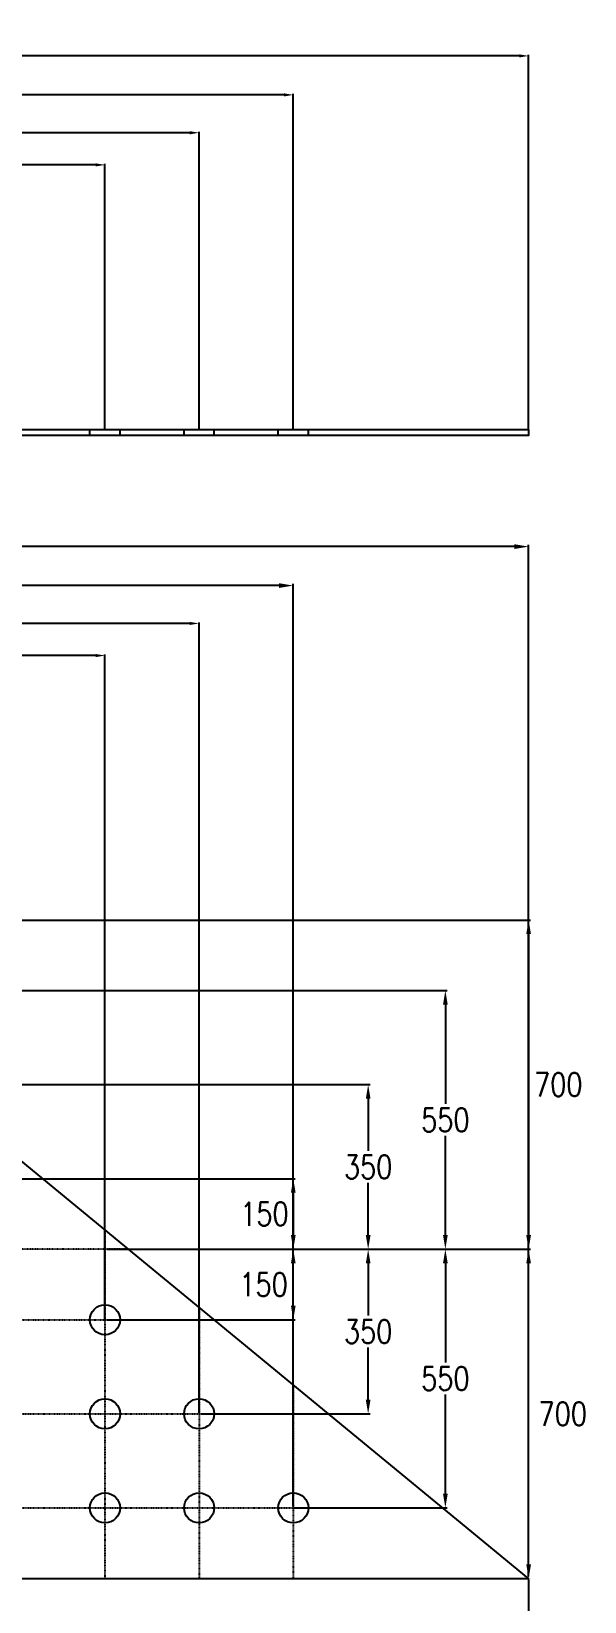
# Model space of a CAD drawing. Header units: millimetres. Extents: x 1541 to 289025, y -12015 to 47026.
# Drawn here: x 126810 to 127985, y 2245 to 5584 of the extents above; entities that cross this region are included whole.
import ezdxf

# ---------------------------------------------------------------- set-up
doc = ezdxf.new("R2010")
doc.units = ezdxf.units.MM
doc.header["$LTSCALE"] = 0.1
doc.linetypes.add('DASHDOT', pattern=[25.4, 12.7, -6.35, 0, -6.35])
for name, color, linetype in [('COTAS', 8, 'Continuous'), ('EJE PERNOS', 1, 'DASHDOT'), ('PERNOS', 3, 'Continuous'), ('PLATINA', 5, 'Continuous')]:
    doc.layers.add(name, color=color, linetype=linetype)
doc.styles.add('CNI_COTAS', font='romans.shx', dxfattribs={"width": 0.8})
doc.dimstyles.new('1.2', dxfattribs={"dimscale": 0, "dimtxt": 35, "dimasz": 20, "dimexe": 2, "dimexo": 2, "dimgap": 7, "dimtad": 1, "dimdec": 0, "dimzin": 4, "dimdsep": 46, "dimtxsty": 'CNI_COTAS', "dimcen": 0, "dimclrd": 256, "dimclrt": 3, "dimadec": 0, "dimazin": 0, "dimtfac": 1, "dimtdec": 0, "dimtmove": 2, "dimatfit": 0, "dimfxl": 0.05, "dimtolj": 1, "dimtzin": 0, "dimarcsym": 1})
doc.dimstyles.new('1.3', dxfattribs={"dimscale": 0, "dimtxt": 50, "dimasz": 30, "dimexe": 4, "dimexo": 4, "dimgap": 9, "dimtad": 1, "dimdec": 0, "dimzin": 4, "dimdsep": 46, "dimtxsty": 'CNI_COTAS', "dimcen": 0, "dimclrd": 256, "dimclrt": 3, "dimadec": 0, "dimazin": 0, "dimtfac": 1, "dimtdec": 0, "dimtmove": 2, "dimatfit": 0, "dimfxl": 0.05, "dimtolj": 1, "dimtzin": 0, "dimarcsym": 0})

# ---------------------------------------------------------------- blocks, each defined once
blk = doc.blocks.new('*D2398')
at = {"layer": 'COTAS', "color": 0, "lineweight": -2, "transparency": 16777216}
for p, q in [((124366, 2292.4), (124366, 2157)), ((127866, 2292.4), (127866, 2157))]:
    blk.add_line(p, q, dxfattribs=at)
at = {"layer": 'COTAS', "lineweight": -2, "transparency": 16777216}
blk.add_line((124386, 2159), (127846, 2159), dxfattribs=at)
at = {"layer": 'COTAS', "transparency": 16777216}
for points in [[(124386, 2162.4), (124386, 2155.7), (124366, 2159)], [(127846, 2162.4), (127846, 2155.7), (127866, 2159)]]:
    blk.add_solid(points, dxfattribs=at)
at = {"layer": 'Defpoints', "color": 0, "transparency": 16777216}
for p in [(124366, 2294.4), (127866, 2294.4), (127866, 2159)]:
    blk.add_point(p, dxfattribs=at)
at = {"layer": 'COTAS', "color": 3, "transparency": 16777216, "insert": (126116, 2183.5), "char_height": 35, "attachment_point": 5, "style": 'CNI_COTAS'}
blk.add_mtext('\\A1;3500', dxfattribs=at)
blk = doc.blocks.new('*D1936')
at = {"layer": 'COTAS', "color": 0, "lineweight": -2, "ltscale": 3, "transparency": 16777216}
for p, q in [((126970, 2994.4), (127370, 2994.4)), ((126970, 2844.4), (127370, 2844.4))]:
    blk.add_line(p, q, dxfattribs=at)
at = {"layer": 'COTAS', "lineweight": -2, "ltscale": 3, "transparency": 16777216}
blk.add_line((127366, 2874.4), (127366, 2964.4), dxfattribs=at)
at = {"layer": 'COTAS', "ltscale": 3, "transparency": 16777216}
for points in [[(127361, 2964.4), (127371, 2964.4), (127366, 2994.4)], [(127361, 2874.4), (127371, 2874.4), (127366, 2844.4)]]:
    blk.add_solid(points, dxfattribs=at)
at = {"layer": 'Defpoints', "color": 0, "ltscale": 3, "transparency": 16777216}
for p in [(126966, 2994.4), (127366, 2994.4), (126966, 2844.4)]:
    blk.add_point(p, dxfattribs=at)
at = {"layer": 'COTAS', "color": 3, "ltscale": 3, "transparency": 16777216, "insert": (127303, 2919.4), "char_height": 50, "attachment_point": 5, "rotation": 0.2, "style": 'CNI_COTAS'}
blk.add_mtext('\\A1;150', dxfattribs=at)
blk = doc.blocks.new('*D1937')
at = {"layer": 'COTAS', "color": 0, "lineweight": -2, "ltscale": 3, "transparency": 16777216}
for p, q in [((127170, 2994.4), (127529.1, 2994.4)), ((127170, 2644.4), (127529.1, 2644.4))]:
    blk.add_line(p, q, dxfattribs=at)
at = {"layer": 'COTAS', "lineweight": -2, "ltscale": 3, "transparency": 16777216}
for p, q in [((127525.1, 2964.4), (127525.1, 2853.4)), ((127525.1, 2674.4), (127525.1, 2785.4))]:
    blk.add_line(p, q, dxfattribs=at)
at = {"layer": 'COTAS', "ltscale": 3, "transparency": 16777216}
for points in [[(127520.1, 2964.4), (127530.1, 2964.4), (127525.1, 2994.4)], [(127520.1, 2674.4), (127530.1, 2674.4), (127525.1, 2644.4)]]:
    blk.add_solid(points, dxfattribs=at)
at = {"layer": 'Defpoints', "color": 0, "ltscale": 3, "transparency": 16777216}
for p in [(127166, 2994.4), (127525.1, 2994.4), (127166, 2644.4)]:
    blk.add_point(p, dxfattribs=at)
at = {"layer": 'COTAS', "color": 3, "ltscale": 3, "transparency": 16777216, "insert": (127525.1, 2819.4), "char_height": 50, "attachment_point": 5, "rotation": 0.2, "style": 'CNI_COTAS'}
blk.add_mtext('\\A1;350', dxfattribs=at)
blk = doc.blocks.new('*D1938')
at = {"layer": 'COTAS', "color": 0, "lineweight": -2, "ltscale": 3, "transparency": 16777216}
for p, q in [((126970, 2994.4), (127693.1, 2994.4)), ((127370, 2444.4), (127693.1, 2444.4))]:
    blk.add_line(p, q, dxfattribs=at)
at = {"layer": 'COTAS', "lineweight": -2, "ltscale": 3, "transparency": 16777216}
for p, q in [((127689.1, 2964.4), (127689.1, 2753.4)), ((127689.1, 2474.4), (127689.1, 2685.4))]:
    blk.add_line(p, q, dxfattribs=at)
at = {"layer": 'COTAS', "ltscale": 3, "transparency": 16777216}
for points in [[(127684.1, 2964.4), (127694.1, 2964.4), (127689.1, 2994.4)], [(127684.1, 2474.4), (127694.1, 2474.4), (127689.1, 2444.4)]]:
    blk.add_solid(points, dxfattribs=at)
at = {"layer": 'Defpoints', "color": 0, "ltscale": 3, "transparency": 16777216}
for p in [(126966, 2994.4), (127689.1, 2994.4), (127366, 2444.4)]:
    blk.add_point(p, dxfattribs=at)
at = {"layer": 'COTAS', "color": 3, "ltscale": 3, "transparency": 16777216, "insert": (127689.1, 2719.4), "char_height": 50, "attachment_point": 5, "rotation": 0.2, "style": 'CNI_COTAS'}
blk.add_mtext('\\A1;550', dxfattribs=at)
blk = doc.blocks.new('*D1939')
at = {"layer": 'COTAS', "color": 0, "lineweight": -2, "ltscale": 3, "transparency": 16777216}
for p, q in [((126970, 2994.4), (127870, 2994.4)), ((127870, 2294.4), (127870, 2294.4))]:
    blk.add_line(p, q, dxfattribs=at)
at = {"layer": 'COTAS', "lineweight": -2, "ltscale": 3, "transparency": 16777216}
blk.add_line((127866, 2324.4), (127866, 2964.4), dxfattribs=at)
at = {"layer": 'COTAS', "ltscale": 3, "transparency": 16777216}
for points in [[(127861, 2964.4), (127871, 2964.4), (127866, 2994.4)], [(127861, 2324.4), (127871, 2324.4), (127866, 2294.4)]]:
    blk.add_solid(points, dxfattribs=at)
at = {"layer": 'Defpoints', "color": 0, "ltscale": 3, "transparency": 16777216}
for p in [(126966, 2994.4), (127866, 2994.4), (127866, 2294.4)]:
    blk.add_point(p, dxfattribs=at)
at = {"layer": 'COTAS', "color": 3, "ltscale": 3, "transparency": 16777216, "insert": (127938.6, 2644.4), "char_height": 50, "attachment_point": 5, "rotation": 0.2, "style": 'CNI_COTAS'}
blk.add_mtext('\\A1;700', dxfattribs=at)
blk = doc.blocks.new('*D1940')
at = {"layer": 'COTAS', "color": 0, "lineweight": -2, "ltscale": 3, "transparency": 16777216}
for p, q in [((126570, 3144.4), (127370, 3144.4)), ((127020, 2994.4), (127370, 2994.4))]:
    blk.add_line(p, q, dxfattribs=at)
at = {"layer": 'COTAS', "lineweight": -2, "ltscale": 3, "transparency": 16777216}
blk.add_line((127366, 3114.4), (127366, 3024.4), dxfattribs=at)
at = {"layer": 'COTAS', "ltscale": 3, "transparency": 16777216}
for points in [[(127361, 3114.4), (127371, 3114.4), (127366, 3144.4)], [(127361, 3024.4), (127371, 3024.4), (127366, 2994.4)]]:
    blk.add_solid(points, dxfattribs=at)
at = {"layer": 'Defpoints', "color": 0, "ltscale": 3, "transparency": 16777216}
for p in [(126566, 3144.4), (127016, 2994.4), (127366, 2994.4)]:
    blk.add_point(p, dxfattribs=at)
at = {"layer": 'COTAS', "color": 3, "ltscale": 3, "transparency": 16777216, "insert": (127304.7, 3069.4), "char_height": 50, "attachment_point": 5, "rotation": 0.2, "style": 'CNI_COTAS'}
blk.add_mtext('\\A1;150', dxfattribs=at)
blk = doc.blocks.new('*D1941')
at = {"layer": 'COTAS', "color": 0, "lineweight": -2, "ltscale": 3, "transparency": 16777216}
for p, q in [((126370, 3344.4), (127529.1, 3344.4)), ((127020, 2994.4), (127529.1, 2994.4))]:
    blk.add_line(p, q, dxfattribs=at)
at = {"layer": 'COTAS', "lineweight": -2, "ltscale": 3, "transparency": 16777216}
for p, q in [((127525.1, 3314.4), (127525.1, 3203.4)), ((127525.1, 3024.4), (127525.1, 3135.4))]:
    blk.add_line(p, q, dxfattribs=at)
at = {"layer": 'COTAS', "ltscale": 3, "transparency": 16777216}
for points in [[(127520.1, 3314.4), (127530.1, 3314.4), (127525.1, 3344.4)], [(127520.1, 3024.4), (127530.1, 3024.4), (127525.1, 2994.4)]]:
    blk.add_solid(points, dxfattribs=at)
at = {"layer": 'Defpoints', "color": 0, "ltscale": 3, "transparency": 16777216}
for p in [(126366, 3344.4), (127016, 2994.4), (127525.1, 2994.4)]:
    blk.add_point(p, dxfattribs=at)
at = {"layer": 'COTAS', "color": 3, "ltscale": 3, "transparency": 16777216, "insert": (127525.1, 3169.4), "char_height": 50, "attachment_point": 5, "rotation": 0.2, "style": 'CNI_COTAS'}
blk.add_mtext('\\A1;350', dxfattribs=at)
blk = doc.blocks.new('*D1942')
at = {"layer": 'COTAS', "color": 0, "lineweight": -2, "ltscale": 3, "transparency": 16777216}
for p, q in [((126170, 3544.4), (127693.1, 3544.4)), ((127020, 2994.4), (127693.1, 2994.4))]:
    blk.add_line(p, q, dxfattribs=at)
at = {"layer": 'COTAS', "lineweight": -2, "ltscale": 3, "transparency": 16777216}
for p, q in [((127689.1, 3514.4), (127689.1, 3303.4)), ((127689.1, 3024.4), (127689.1, 3235.4))]:
    blk.add_line(p, q, dxfattribs=at)
at = {"layer": 'COTAS', "ltscale": 3, "transparency": 16777216}
for points in [[(127684.1, 3514.4), (127694.1, 3514.4), (127689.1, 3544.4)], [(127684.1, 3024.4), (127694.1, 3024.4), (127689.1, 2994.4)]]:
    blk.add_solid(points, dxfattribs=at)
at = {"layer": 'Defpoints', "color": 0, "ltscale": 3, "transparency": 16777216}
for p in [(126166, 3544.4), (127016, 2994.4), (127689.1, 2994.4)]:
    blk.add_point(p, dxfattribs=at)
at = {"layer": 'COTAS', "color": 3, "ltscale": 3, "transparency": 16777216, "insert": (127689.1, 3269.4), "char_height": 50, "attachment_point": 5, "rotation": 0.2, "style": 'CNI_COTAS'}
blk.add_mtext('\\A1;550', dxfattribs=at)
blk = doc.blocks.new('*D2399')
at = {"layer": 'COTAS', "color": 0, "lineweight": -2, "ltscale": 3, "transparency": 16777216}
for p, q in [((126170, 3694.4), (127870, 3694.4)), ((127020, 2994.4), (127870, 2994.4))]:
    blk.add_line(p, q, dxfattribs=at)
at = {"layer": 'COTAS', "lineweight": -2, "ltscale": 3, "transparency": 16777216}
blk.add_line((127866, 3664.4), (127866, 3024.4), dxfattribs=at)
at = {"layer": 'COTAS', "ltscale": 3, "transparency": 16777216}
for points in [[(127861, 3664.4), (127871, 3664.4), (127866, 3694.4)], [(127861, 3024.4), (127871, 3024.4), (127866, 2994.4)]]:
    blk.add_solid(points, dxfattribs=at)
at = {"layer": 'Defpoints', "color": 0, "ltscale": 3, "transparency": 16777216}
for p in [(126166, 3694.4), (127016, 2994.4), (127866, 2994.4)]:
    blk.add_point(p, dxfattribs=at)
at = {"layer": 'COTAS', "color": 3, "ltscale": 3, "transparency": 16777216, "insert": (127929.1, 3344.4), "char_height": 50, "attachment_point": 5, "rotation": 0.2, "style": 'CNI_COTAS'}
blk.add_mtext('\\A1;700', dxfattribs=at)
blk = doc.blocks.new('*D1978')
at = {"layer": 'COTAS', "color": 0, "lineweight": -2, "transparency": 16777216}
for p, q in [((125266, 3703.4), (125266, 4258.7)), ((126966, 2846.4), (126966, 4258.7))]:
    blk.add_line(p, q, dxfattribs=at)
at = {"layer": 'COTAS', "lineweight": -2, "transparency": 16777216}
blk.add_line((126946, 4256.7), (125286, 4256.7), dxfattribs=at)
at = {"layer": 'COTAS', "transparency": 16777216}
for points in [[(125286, 4260), (125286, 4253.4), (125266, 4256.7)], [(126946, 4260), (126946, 4253.4), (126966, 4256.7)]]:
    blk.add_solid(points, dxfattribs=at)
at = {"layer": 'Defpoints', "color": 0, "transparency": 16777216}
for p in [(125266, 4256.7), (125266, 3701.4), (126966, 2844.4)]:
    blk.add_point(p, dxfattribs=at)
at = {"layer": 'COTAS', "color": 3, "transparency": 16777216, "insert": (126116, 4281.2), "char_height": 35, "attachment_point": 5, "style": 'CNI_COTAS'}
blk.add_mtext('\\A1;1700', dxfattribs=at)
blk = doc.blocks.new('*D1979')
at = {"layer": 'COTAS', "color": 0, "lineweight": -2, "transparency": 16777216}
for p, q in [((125266, 3703.4), (125266, 4327)), ((127166, 2646.4), (127166, 4327))]:
    blk.add_line(p, q, dxfattribs=at)
at = {"layer": 'COTAS', "lineweight": -2, "transparency": 16777216}
blk.add_line((127146, 4325), (125286, 4325), dxfattribs=at)
at = {"layer": 'COTAS', "transparency": 16777216}
for points in [[(125286, 4328.3), (125286, 4321.7), (125266, 4325)], [(127146, 4328.3), (127146, 4321.7), (127166, 4325)]]:
    blk.add_solid(points, dxfattribs=at)
at = {"layer": 'Defpoints', "color": 0, "transparency": 16777216}
for p in [(125266, 4325), (125266, 3701.4), (127166, 2644.4)]:
    blk.add_point(p, dxfattribs=at)
at = {"layer": 'COTAS', "color": 3, "transparency": 16777216, "insert": (126216, 4349.5), "char_height": 35, "attachment_point": 5, "style": 'CNI_COTAS'}
blk.add_mtext('\\A1;1900', dxfattribs=at)
blk = doc.blocks.new('*D2416')
at = {"layer": 'COTAS', "color": 0, "lineweight": -2, "ltscale": 3, "transparency": 16777216}
for p, q in [((125266, 3705.4), (125266, 4409.5)), ((127366, 2448.4), (127366, 4409.5))]:
    blk.add_line(p, q, dxfattribs=at)
at = {"layer": 'COTAS', "lineweight": -2, "ltscale": 3, "transparency": 16777216}
for p, q in [((125296, 4405.5), (126236.6, 4405.5)), ((127336, 4405.5), (126395.5, 4405.5))]:
    blk.add_line(p, q, dxfattribs=at)
at = {"layer": 'COTAS', "ltscale": 3, "transparency": 16777216}
for points in [[(125296, 4410.5), (125296, 4400.5), (125266, 4405.5)], [(127336, 4410.5), (127336, 4400.5), (127366, 4405.5)]]:
    blk.add_solid(points, dxfattribs=at)
at = {"layer": 'Defpoints', "color": 0, "ltscale": 3, "transparency": 16777216}
for p in [(125266, 4405.5), (125266, 3701.4), (127366, 2444.4)]:
    blk.add_point(p, dxfattribs=at)
at = {"layer": 'COTAS', "color": 3, "ltscale": 3, "transparency": 16777216, "insert": (126316, 4405.5), "char_height": 50, "attachment_point": 5, "rotation": 0.2, "style": 'CNI_COTAS'}
blk.add_mtext('\\A1;2100', dxfattribs=at)
blk = doc.blocks.new('*D1992')
at = {"layer": 'COTAS', "color": 0, "lineweight": -2, "ltscale": 3, "transparency": 16777216}
for p, q in [((125266, 3698.4), (125266, 4492.4)), ((127866, 2298.4), (127866, 4492.4))]:
    blk.add_line(p, q, dxfattribs=at)
at = {"layer": 'COTAS', "lineweight": -2, "ltscale": 3, "transparency": 16777216}
for p, q in [((125296, 4488.4), (126486.6, 4488.4)), ((127836, 4488.4), (126645.5, 4488.4))]:
    blk.add_line(p, q, dxfattribs=at)
at = {"layer": 'COTAS', "ltscale": 3, "transparency": 16777216}
for points in [[(125296, 4493.4), (125296, 4483.4), (125266, 4488.4)], [(127836, 4493.4), (127836, 4483.4), (127866, 4488.4)]]:
    blk.add_solid(points, dxfattribs=at)
at = {"layer": 'Defpoints', "color": 0, "ltscale": 3, "transparency": 16777216}
for p in [(125266, 4488.4), (125266, 3694.4), (127866, 2294.4)]:
    blk.add_point(p, dxfattribs=at)
at = {"layer": 'COTAS', "color": 3, "ltscale": 3, "transparency": 16777216, "insert": (126566, 4488.4), "char_height": 50, "attachment_point": 5, "rotation": 0.2, "style": 'CNI_COTAS'}
blk.add_mtext('\\A1;2600', dxfattribs=at)
blk = doc.blocks.new('*D1910')
at = {"layer": 'COTAS', "color": 0, "lineweight": -2, "ltscale": 3, "transparency": 16777216}
for p, q in [((106714.9, 6734.6), (106878.8, 6734.6)), ((106714.9, 6384.6), (106878.8, 6384.6))]:
    blk.add_line(p, q, dxfattribs=at)
at = {"layer": 'COTAS', "lineweight": -2, "ltscale": 3, "transparency": 16777216}
for p, q in [((106874.8, 6704.6), (106874.8, 6593.6)), ((106874.8, 6414.6), (106874.8, 6525.6))]:
    blk.add_line(p, q, dxfattribs=at)
at = {"layer": 'COTAS', "color": 0, "lineweight": -2, "transparency": 16777216}
for p, q in [((125266, 4746.7), (125266, 5302)), ((126966, 4739.7), (126966, 5302))]:
    blk.add_line(p, q, dxfattribs=at)
at = {"layer": 'COTAS', "lineweight": -2, "transparency": 16777216}
blk.add_line((126946, 5300), (125286, 5300), dxfattribs=at)
at = {"layer": 'COTAS', "ltscale": 3, "transparency": 16777216}
for points in [[(106869.8, 6704.6), (106879.8, 6704.6), (106874.8, 6734.6)], [(106869.8, 6414.6), (106879.8, 6414.6), (106874.8, 6384.6)]]:
    blk.add_solid(points, dxfattribs=at)
at = {"layer": 'COTAS', "transparency": 16777216}
for points in [[(125286, 5303.4), (125286, 5296.7), (125266, 5300)], [(126946, 5303.4), (126946, 5296.7), (126966, 5300)]]:
    blk.add_solid(points, dxfattribs=at)
at = {"layer": 'Defpoints', "color": 0, "ltscale": 3, "transparency": 16777216}
for p in [(106710.9, 6734.6), (106874.8, 6734.6), (106710.9, 6384.6)]:
    blk.add_point(p, dxfattribs=at)
at = {"layer": 'Defpoints', "color": 0, "transparency": 16777216}
for p in [(125266, 5300), (125266, 4744.7), (126966, 4737.7)]:
    blk.add_point(p, dxfattribs=at)
at = {"layer": 'COTAS', "color": 3, "ltscale": 3, "transparency": 16777216, "insert": (106874.8, 6559.6), "char_height": 50, "attachment_point": 5, "rotation": 0.2, "style": 'CNI_COTAS'}
blk.add_mtext('\\A1;350', dxfattribs=at)
at = {"layer": 'COTAS', "color": 3, "transparency": 16777216, "insert": (126116, 5324.5), "char_height": 35, "attachment_point": 5, "style": 'CNI_COTAS'}
blk.add_mtext('\\A1;1700', dxfattribs=at)
blk = doc.blocks.new('*D1911')
at = {"layer": 'COTAS', "color": 0, "lineweight": -2, "ltscale": 3, "transparency": 16777216}
for p, q in [((106714.9, 6734.6), (106971.6, 6734.6)), ((106714.9, 6234.6), (106971.6, 6234.6))]:
    blk.add_line(p, q, dxfattribs=at)
at = {"layer": 'COTAS', "lineweight": -2, "ltscale": 3, "transparency": 16777216}
for p, q in [((106967.6, 6704.6), (106967.6, 6518.6)), ((106967.6, 6264.6), (106967.6, 6450.6))]:
    blk.add_line(p, q, dxfattribs=at)
at = {"layer": 'COTAS', "color": 0, "lineweight": -2, "transparency": 16777216}
for p, q in [((125266, 4746.7), (125266, 5370.3)), ((127166, 4739.7), (127166, 5370.3))]:
    blk.add_line(p, q, dxfattribs=at)
at = {"layer": 'COTAS', "lineweight": -2, "transparency": 16777216}
blk.add_line((127146, 5368.3), (125286, 5368.3), dxfattribs=at)
at = {"layer": 'COTAS', "ltscale": 3, "transparency": 16777216}
for points in [[(106962.6, 6704.6), (106972.6, 6704.6), (106967.6, 6734.6)], [(106962.6, 6264.6), (106972.6, 6264.6), (106967.6, 6234.6)]]:
    blk.add_solid(points, dxfattribs=at)
at = {"layer": 'COTAS', "transparency": 16777216}
for points in [[(125286, 5371.7), (125286, 5365), (125266, 5368.3)], [(127146, 5371.7), (127146, 5365), (127166, 5368.3)]]:
    blk.add_solid(points, dxfattribs=at)
at = {"layer": 'Defpoints', "color": 0, "ltscale": 3, "transparency": 16777216}
for p in [(106710.9, 6734.6), (106967.6, 6734.6), (106710.9, 6234.6)]:
    blk.add_point(p, dxfattribs=at)
at = {"layer": 'Defpoints', "color": 0, "transparency": 16777216}
for p in [(125266, 5368.3), (125266, 4744.7), (127166, 4737.7)]:
    blk.add_point(p, dxfattribs=at)
at = {"layer": 'COTAS', "color": 3, "ltscale": 3, "transparency": 16777216, "insert": (106967.6, 6484.6), "char_height": 50, "attachment_point": 5, "rotation": 0.2, "style": 'CNI_COTAS'}
blk.add_mtext('\\A1;500', dxfattribs=at)
at = {"layer": 'COTAS', "color": 3, "transparency": 16777216, "insert": (126216, 5392.8), "char_height": 35, "attachment_point": 5, "style": 'CNI_COTAS'}
blk.add_mtext('\\A1;1900', dxfattribs=at)
blk = doc.blocks.new('*D1912')
at = {"layer": 'COTAS', "color": 0, "lineweight": -2, "ltscale": 3, "transparency": 16777216}
for p, q in [((106714.9, 6884.6), (106793.6, 6884.6)), ((106714.9, 6734.6), (106793.6, 6734.6))]:
    blk.add_line(p, q, dxfattribs=at)
at = {"layer": 'COTAS', "lineweight": -2, "ltscale": 3, "transparency": 16777216}
for p, q in [((106789.6, 6854.6), (106789.6, 6843.6)), ((106789.6, 6764.6), (106789.6, 6775.6))]:
    blk.add_line(p, q, dxfattribs=at)
at = {"layer": 'COTAS', "color": 0, "lineweight": -2, "transparency": 16777216}
for p, q in [((125266, 4746.7), (125266, 5450.8)), ((127366, 4739.7), (127366, 5450.8))]:
    blk.add_line(p, q, dxfattribs=at)
at = {"layer": 'COTAS', "lineweight": -2, "transparency": 16777216}
blk.add_line((127346, 5448.8), (125286, 5448.8), dxfattribs=at)
at = {"layer": 'COTAS', "ltscale": 3, "transparency": 16777216}
for points in [[(106784.6, 6854.6), (106794.6, 6854.6), (106789.6, 6884.6)], [(106784.6, 6764.6), (106794.6, 6764.6), (106789.6, 6734.6)]]:
    blk.add_solid(points, dxfattribs=at)
at = {"layer": 'COTAS', "transparency": 16777216}
for points in [[(125286, 5452.2), (125286, 5445.5), (125266, 5448.8)], [(127346, 5452.2), (127346, 5445.5), (127366, 5448.8)]]:
    blk.add_solid(points, dxfattribs=at)
at = {"layer": 'Defpoints', "color": 0, "ltscale": 3, "transparency": 16777216}
for p in [(106710.9, 6884.6), (106710.9, 6734.6), (106789.6, 6734.6)]:
    blk.add_point(p, dxfattribs=at)
at = {"layer": 'Defpoints', "color": 0, "transparency": 16777216}
for p in [(125266, 5448.8), (125266, 4744.7), (127366, 4737.7)]:
    blk.add_point(p, dxfattribs=at)
at = {"layer": 'COTAS', "color": 3, "ltscale": 3, "transparency": 16777216, "insert": (106789.6, 6809.6), "char_height": 50, "attachment_point": 5, "rotation": 0.2, "style": 'CNI_COTAS'}
blk.add_mtext('\\A1;150', dxfattribs=at)
at = {"layer": 'COTAS', "color": 3, "transparency": 16777216, "insert": (126311.3, 5494.4), "char_height": 35, "attachment_point": 5, "style": 'CNI_COTAS'}
blk.add_mtext('\\A1;2100', dxfattribs=at)
blk = doc.blocks.new('*D1925')
at = {"layer": 'COTAS', "color": 0, "lineweight": -2, "transparency": 16777216}
for p, q in [((125266, 4739.7), (125266, 5533.7)), ((127866, 4739.7), (127866, 5533.7))]:
    blk.add_line(p, q, dxfattribs=at)
at = {"layer": 'COTAS', "lineweight": -2, "transparency": 16777216}
blk.add_line((127846, 5531.7), (125286, 5531.7), dxfattribs=at)
at = {"layer": 'COTAS', "transparency": 16777216}
for points in [[(125286, 5535.1), (125286, 5528.4), (125266, 5531.7)], [(127846, 5535.1), (127846, 5528.4), (127866, 5531.7)]]:
    blk.add_solid(points, dxfattribs=at)
at = {"layer": 'Defpoints', "color": 0, "transparency": 16777216}
for p in [(125266, 5531.7), (125266, 4737.7), (127866, 4737.7)]:
    blk.add_point(p, dxfattribs=at)
at = {"layer": 'COTAS', "color": 3, "transparency": 16777216, "insert": (126566.3, 5566.3), "char_height": 35, "attachment_point": 5, "style": 'CNI_COTAS'}
blk.add_mtext('\\A1;2600', dxfattribs=at)
blk = doc.blocks.new('A$Cc6e462f4')
at = {"layer": 'EJE PERNOS'}
for p, q in [((123333.9, 3144.4), (126833.9, 3144.4)), ((126966, 3035.5), (126966, 2294.4)), ((123698.2, 2844.4), (127198.2, 2844.4)), ((127166, 2870.8), (127166, 2294.4)), ((127366, 2706.1), (127366, 2294.4)), ((123941, 2644.4), (127441, 2644.4)), ((124183.9, 2444.4), (127683.9, 2444.4))]:
    blk.add_line(p, q, dxfattribs=at)
at = {"layer": 'EJE PERNOS', "color": 4}
blk.add_line((127016, 2994.4), (123516, 2994.4), dxfattribs=at)
at = {"layer": 'PERNOS'}
for p, q in [((126934, 4724.7), (126934, 4737.7)), ((126998, 4724.7), (126998, 4737.7)), ((127134, 4724.7), (127134, 4737.7)), ((127198, 4724.7), (127198, 4737.7)), ((127334, 4724.7), (127334, 4737.7)), ((127398, 4724.7), (127398, 4737.7))]:
    blk.add_line(p, q, dxfattribs=at)
for centre in [(126966, 2844.4), (126966, 2644.4), (127166, 2644.4), (126966, 2444.4), (127166, 2444.4), (127366, 2444.4)]:
    blk.add_circle(centre, 32, dxfattribs=at)
at = {"layer": 'PLATINA'}
for points in [[(122666, 4737.7), (127866, 4737.7), (127866, 4724.7), (122666, 4724.7)], [(122666, 3694.4), (124366, 2294.4), (127866, 2294.4), (126166, 3694.4)]]:
    blk.add_lwpolyline(points, close=True, dxfattribs=at)
at = {"layer": 'COTAS'}
for base, p1, p2, picture, middle in [((125266, 5448.8), (127366, 4737.7), (125266, 4744.7), '*D1912', (126311.3, 5494.4)), ((125266, 5531.7), (127866, 4737.7), (125266, 4737.7), '*D1925', (126566.3, 5566.3))]:
    dim = blk.add_linear_dim(base=base, p1=p1, p2=p2, dimstyle='1.2', override={"dimscale": 1}, dxfattribs=at)
    dim.commit()
    dim.dimension.update_dxf_attribs({"geometry": picture, "text_midpoint": middle, "dimtype": 128})
for base, p1, p2, picture, middle in [((125266, 5300), (126966, 4737.7), (125266, 4744.7), '*D1910', (126116, 5324.5)), ((125266, 5368.3), (127166, 4737.7), (125266, 4744.7), '*D1911', (126216, 5392.8)), ((125266, 4325), (127166, 2644.4), (125266, 3701.4), '*D1979', (126216, 4349.5)), ((125266, 4256.7), (126966, 2844.4), (125266, 3701.4), '*D1978', (126116, 4281.2)), ((127866, 2159), (124366, 2294.4), (127866, 2294.4), '*D2398', (126116, 2183.5))]:
    dim = blk.add_linear_dim(base=base, p1=p1, p2=p2, dimstyle='1.2', override={"dimscale": 1}, dxfattribs=at)
    dim.commit()
    dim.dimension.update_dxf_attribs({"geometry": picture, "text_midpoint": middle})
at = {"layer": 'COTAS', "ltscale": 3}
for base, p1, p2, picture, middle in [((125266, 4488.4), (127866, 2294.4), (125266, 3694.4), '*D1992', (126566, 4488.4)), ((125266, 4405.5), (127366, 2444.4), (125266, 3701.4), '*D2416', (126316, 4405.5))]:
    dim = blk.add_linear_dim(base=base, p1=p1, p2=p2, dimstyle='1.3', override={"dimscale": 1}, dxfattribs=at)
    dim.commit()
    dim.dimension.update_dxf_attribs({"geometry": picture, "text_midpoint": middle, "text_rotation": 0.2})
for base, p1, p2, picture, middle in [((127866, 2994.4), (126166, 3694.4), (127016, 2994.4), '*D2399', (127929.1, 3344.4)), ((127366, 2994.4), (126566, 3144.4), (127016, 2994.4), '*D1940', (127304.7, 3069.4)), ((127366, 2994.4), (126966, 2844.4), (126966, 2994.4), '*D1936', (127303, 2919.4)), ((127866, 2994.4), (127866, 2294.4), (126966, 2994.4), '*D1939', (127938.6, 2644.4))]:
    dim = blk.add_linear_dim(base=base, p1=p1, p2=p2, angle=90, dimstyle='1.3', override={"dimscale": 1}, dxfattribs=at)
    dim.commit()
    dim.dimension.update_dxf_attribs({"geometry": picture, "text_midpoint": middle, "dimtype": 128, "text_rotation": 0.2})
for base, p1, p2, picture, middle in [((127689.1, 2994.4), (126166, 3544.4), (127016, 2994.4), '*D1942', (127689.1, 3269.4)), ((127525.1, 2994.4), (126366, 3344.4), (127016, 2994.4), '*D1941', (127525.1, 3169.4)), ((127689.1, 2994.4), (127366, 2444.4), (126966, 2994.4), '*D1938', (127689.1, 2719.4)), ((127525.1, 2994.4), (127166, 2644.4), (127166, 2994.4), '*D1937', (127525.1, 2819.4))]:
    dim = blk.add_linear_dim(base=base, p1=p1, p2=p2, angle=90, dimstyle='1.3', override={"dimscale": 1}, dxfattribs=at)
    dim.commit()
    dim.dimension.update_dxf_attribs({"geometry": picture, "text_midpoint": middle, "text_rotation": 0.2})

msp = doc.modelspace()

# ---------------------------------------------------------------- block references
at = {"layer": 'COTAS'}
msp.add_blockref('A$Cc6e462f4', (0, 0), dxfattribs=at)

doc.saveas('drawing.dxf')
